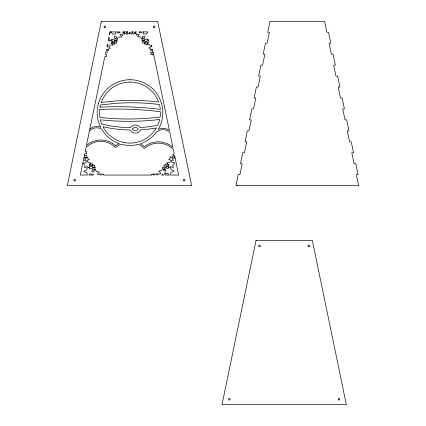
<?xml version="1.0" encoding="UTF-8"?>
<svg xmlns="http://www.w3.org/2000/svg" width="426" height="426" viewBox="0 0 426 426"><rect width="100%" height="100%" fill="white"/><g stroke="black" fill="none" stroke-linecap="round" stroke-linejoin="round"><path stroke-width="0.64" d="M89.822 129.11L104.775 56.919L105.366 56.397L106.532 56.727L106.058 55.614L106.729 54.608L105.291 54.422L105.648 52.68L106.207 52.19L107.373 52.52L106.899 51.408L107.57 50.401L106.367 50.513L106.292 49.592L107.373 49.357L108.598 50.582L108.779 48.862L110.318 48.079L108.715 47.217L110.158 45.034L113.044 45.06L112.602 44.512L113.135 44.043L114.301 44.373L113.822 43.26L114.37 42.446L114.551 43.74L115.462 42.941L116.623 43.271L116.149 42.158L116.82 41.152L115.59 41.231L116.17 40.726L117.331 41.056L116.857 39.943L118.774 37.014L121.655 37.041L119.914 34.628L121.421 34.304L122.645 35.528L122.821 33.808L124.365 33.026L122.784 32.323L122.715 31.891L124.951 31.891L123.684 32.126L124.53 32.994L124.264 34.171L125.35 33.633L126.394 34.25L126.213 33.052L126.735 32.589L127.539 33.068L127.587 34.277L128.498 33.478L129.658 33.808L130.66 33.313L131.57 34.112L131.618 32.903L132.028 32.658L133.008 33.217L133.077 34.426L133.972 33.611L135.143 33.92L134.648 32.818L135.244 31.891L136.411 31.891L134.792 32.861L136.331 33.643L136.512 35.363L137.736 34.139L139.238 34.463L137.497 36.876L140.383 36.849L142.3 39.778L141.821 40.891L142.987 40.561L143.562 41.066L142.332 40.987L143.008 41.993L142.529 43.106L143.695 42.776L144.606 43.574L144.723 42.323L145.245 43.101L144.718 44.325L146.001 43.963L146.581 44.778L149.462 44.751L150.543 46.386L150.415 47.206L148.834 47.909L150.378 48.697L150.554 50.417L151.778 49.192L152.62 49.373L152.79 50.348L151.587 50.236L152.258 51.242L152.023 52.286L150.591 52.462L151.262 53.468L150.788 54.581L151.949 54.251L152.859 55.05L152.907 53.841L153.472 53.506L169.378 130.292M237.564 185.97L237.633 185.635M110.371 31.891L109.36 34.762L109.956 31.891L115.787 31.891L115.877 33.995L112.65 34.144L111.037 31.891M161.651 103.72L161.646 103.742A32.69 32.69 0 0 1 162.37 118.103A1.166 1.166 0 0 1 162.301 118.556L162.258 118.79A32.823 32.823 0 0 1 159.734 126.527A1.171 1.171 0 0 1 159.441 127.156L158.174 129.467A10.709 10.709 0 0 1 169.378 130.297M174.948 157.183L174.266 157.524L174.138 158.728L173.286 157.87L172.775 157.977L172.439 158.877L173.473 160.261L171.742 160.192L171.311 160.794L172.093 162.546L174.942 162.993L172.802 164.926L173.254 167.769L170.613 166.406L170.948 169.537L174.165 171.161L170.879 172.636L170.501 175.049L178.648 175.049L174.639 155.698L174.245 156.48L174.857 156.757M101.186 102.528L112.043 101.308A223.559 223.559 0 0 1 151.438 101.281L158.621 102.032A30.539 30.539 0 0 0 137.779 83.049L135.766 82.612A30.699 30.699 0 0 0 129.962 82.053M157.732 119.717L159.713 119.493A30.464 30.464 0 0 1 157.7 125.335A136.474 136.474 0 0 1 140.058 127.518L138.993 126.229L137.124 125.308A6.566 6.566 0 0 0 133.503 125.329L131.581 126.32L130.542 127.688A131.639 131.639 0 0 1 101.713 124.051A30.209 30.209 0 0 1 100.355 119.866L114.381 120.973L126.591 121.335A270.18 270.18 0 0 0 157.732 119.706M358.633 185.635L235.956 185.635L238.225 174.681L239.902 174.681L242.17 163.722L240.493 163.722L242.761 152.769L244.439 152.769L246.707 141.81L245.03 141.81L247.298 130.857L248.981 130.857L251.249 119.898L249.572 119.898L251.841 108.944L253.518 108.944L255.786 97.985L254.109 97.985L256.377 87.032L258.055 87.032L260.323 76.073L258.646 76.073L260.914 65.119L262.592 65.119L264.865 54.161L263.183 54.161L265.451 43.207L267.134 43.207L269.402 32.248L267.725 32.248L269.988 21.3L324.596 21.3L326.864 32.248L328.542 32.248L330.81 43.207L329.133 43.207L331.401 54.161L333.079 54.161L335.347 65.119L333.67 65.119L335.938 76.073L337.616 76.073L339.889 87.032L338.207 87.032L340.48 97.985L342.158 97.985L344.426 108.944L342.749 108.944L345.017 119.898L346.695 119.898L348.963 130.857L347.286 130.857L349.554 141.81L351.232 141.81L353.5 152.769L351.823 152.769L354.091 163.722L355.769 163.722L358.042 174.681L356.36 174.681L358.697 185.97M112.389 143.328L115.67 145.809M171.295 147.598L172.807 148.898A0.666 0.666 0 0 0 173.265 149.084L174.09 153.051L173.808 154.228L172.668 154.633L173.701 155.261L173.712 155.666L173.244 156.182L172.051 155.991L172.652 157.04L171.401 157.806L170.049 156.731L170.065 158.461L168.627 159.415L170.278 159.936L170.501 160.735L169.612 162.482L166.747 162.785L167.471 163.509L166.8 164.25L165.602 164.058L166.071 165.373L165.272 164.287L164.803 165.405L163.611 165.618L164.495 166.651L163.659 167.386L162.466 167.194L163.067 168.243L162.801 168.148L161.497 170.72L158.632 171.023L160.671 173.057L160.485 173.93L159.175 174.367L157.822 173.297L157.806 175.049L156.23 174.687L156.044 173.488L155.234 174.388L154.036 174.191L154.526 175.049L153.546 174.932L153.36 173.739L152.545 174.633L151.352 174.442L151.704 175.049L103.507 175.049L103.859 174.436L102.661 174.633L101.851 173.733L101.665 174.932L100.057 175.049L100.073 173.542L98.715 174.612L97.261 174.122L99.263 171.923L96.398 171.619L94.828 168.488L95.429 167.439L94.237 167.631L93.72 167.067L94.934 167.29L94.38 166.209L94.982 165.16L93.784 165.352L92.974 164.457L92.49 165.789L92.027 164.889L92.628 163.84L91.436 164.031L90.823 163.355L91.148 163.03L88.283 162.727L87.394 160.98L87.618 160.181L89.268 159.659L87.825 158.706L87.847 156.976L86.489 158.051L85.306 157.652L86.718 157.673L86.164 156.598L86.766 155.549L85.573 155.74L84.758 154.846L84.572 156.038L84.21 156.204L84.636 154.148L84.667 154.436L85.519 153.578L86.702 153.823L86.153 152.748L86.75 151.699L85.557 151.89L85.189 151.486L86.217 146.501A0.666 0.666 0 0 0 87.128 146.539L90.355 144.201A20.613 20.613 0 0 1 112.065 144.702L115.616 147.609L116.08 147.21A20.411 20.411 0 0 1 120.893 144.142L123.599 144.803A32.962 32.962 0 0 0 130.031 145.436A32.653 32.653 0 0 0 138.503 144.323A20.235 20.235 0 0 1 143.86 148.099L144.297 148.525L146.342 146.917A21.012 21.012 0 0 1 171.295 147.604M156.315 127.954A30.496 30.496 0 0 1 130.031 143.109A30.725 30.725 0 0 1 124.222 142.534M156.337 127.96A137.523 137.523 0 0 1 140.34 129.839A3.381 3.381 0 0 1 139.898 130.92L138.833 132.033L136.996 132.869A6.587 6.587 0 0 1 133.748 132.88L131.639 131.868L130.393 130.031A133.647 133.647 0 0 1 102.97 126.746L103.806 128.226A29.458 29.458 0 0 0 104.727 129.68A30.475 30.475 0 0 0 124.222 142.556M89.859 129.057A10.575 10.575 0 0 1 100.525 127.097M100.509 127.108A32.727 32.727 0 0 1 97.73 106.356L98.321 103.848A1.156 1.156 0 0 1 98.438 103.422M98.507 103.438A32.823 32.823 0 0 1 129.999 79.721M129.962 79.71A33.052 33.052 0 0 1 136.214 80.312L138.461 80.823A32.887 32.887 0 0 1 161.252 102.565A1.171 1.171 0 0 1 161.678 103.593M115.664 145.804A21.577 21.577 0 0 1 119.051 143.567M119.04 143.583A32.727 32.727 0 0 1 102.788 130.99L101.612 129.11A9.234 9.234 0 0 0 90.743 130.063A0.671 0.671 0 0 1 89.678 129.792L86.457 145.346L89.827 142.966A21.934 21.934 0 0 1 112.395 143.322M101.255 102.581A30.464 30.464 0 0 1 129.983 82.101M99.636 109.535A30.39 30.39 0 0 0 99.86 117.459L103.646 117.837A265.276 265.276 0 0 0 148.78 118.21L160.171 117.081A30.464 30.464 0 0 0 160.495 111.75L156.661 111.298A346.333 346.333 0 0 0 99.636 109.519M109.173 37.76L109.147 40.848L108.241 40.177L108.795 37.509L109.173 37.76M143.945 40.151L143.924 40.603L144.286 40.145L144.558 41.327L145.692 41.743L145.165 42.057L145.83 42.115L146.656 41.072L146.949 42.371L148.147 42.813L148.376 42.525L147.46 39.794L148.951 40.348L147.194 38.947L143.945 40.151M147.055 43.511L147.029 44.219L148.072 42.904L147.055 43.511M143.36 31.891L143.274 33.83L146.501 33.979L147.998 31.891L143.36 31.891M87.282 166.651L86.947 169.782L83.73 171.406L87.016 172.881L87.351 175.049L80.306 175.049L84.076 156.843L84.55 157.082L84.678 158.286L85.019 157.945L85.456 159.122L84.423 160.506L86.153 160.437L86.579 161.039L85.802 162.791L82.953 163.238L85.094 165.171L84.641 168.014L87.282 166.651M164.681 168.728L164.548 169.931L163.696 169.074L163.254 169.165L163.978 170.778L166.065 171.108L164.926 168.605L164.681 168.728M167.817 165.592L167.69 166.795L166.523 166.002L166.215 166.326L166.491 167.503L165.4 166.981L164.66 167.69L168.025 168.51L169.607 166.917L168.19 167.642L168.717 165.139L167.817 165.592M90.541 163.637L90.434 164.329L89.332 164.83L90.413 165.373L90.541 166.577L91.393 165.719L92.245 165.895L91.686 166.151L92.761 166.694L92.895 167.897L93.305 167.482L92.751 168.153L89.87 168.755L88.288 167.162L89.705 167.887L89.109 165.07L90.541 163.637M99.993 107.032L99.977 107.15A348.388 348.388 0 0 1 156.539 108.918L160.341 109.376A30.283 30.283 0 0 0 159.409 104.492L152.029 103.694A220.849 220.849 0 0 0 115.292 103.39L100.445 104.998L99.993 107.032M93.177 174.287L93.054 175.049L88.832 175.049L89.987 173.771L93.177 174.287M101.335 21.3L67.303 185.635L191.652 185.635L157.62 21.3L101.335 21.3M107.325 44.586L106.851 46.881L107.315 46.951L108.129 46.045L107.703 44.687L107.325 44.586M256.037 240.365L221.999 404.7L346.354 404.7L312.317 240.365L256.037 240.365M133.146 31.891L132.342 32.472L132.656 32.28L131.591 31.891L133.146 31.891M168.787 164.825L167.796 164.553L167.663 163.701L168.787 164.825M112.544 41.418L112.272 42.595L111.351 42.935L112.166 40.076L109.514 41.061L111.958 39.112L115.212 40.316L115.228 40.768L114.866 40.31L114.599 41.492L113.465 41.908L114.104 42.291L113.289 42.366L112.544 41.418M115.574 38.1L115.047 39.373L114.109 36.881L114.615 36.194L116.319 36.668L117.043 38.984L116.325 39.048L115.574 38.1M127.667 31.891L127.065 32.238L125.856 31.891L127.667 31.891M142.838 36.503L142.108 38.819L142.832 38.883L143.578 37.93L144.105 39.208L145.042 36.716L144.536 36.029L142.838 36.503M151.72 45.039L151.347 46.232L151.842 46.785L151.72 45.039M129.973 32.53L129.541 33.532L129.184 32.695L129.632 32.025L129.973 32.53M94.907 169.468L93.917 171.683L92.176 171.96L91.75 171.22L92.969 168.85L93.342 170.176L94.199 169.319L94.907 169.468M165.112 172.77L164.729 173.441L165.112 172.77M139.259 31.891L139.105 32.158L141.075 32.893L142.433 31.891L139.259 31.891M132.912 128.285L132.784 128.455A1.129 1.129 0 0 0 132.784 129.685L134.328 130.601A4.782 4.782 0 0 0 134.983 130.713L135.708 130.713A4.739 4.739 0 0 0 136.586 130.537L137.902 129.685A1.129 1.129 0 0 0 137.902 128.466L136.363 127.544A4.782 4.782 0 0 0 135.708 127.427L134.983 127.427A4.739 4.739 0 0 0 134.099 127.608L132.912 128.285M157.045 131.826L156.433 132.071A32.946 32.946 0 0 1 140.308 143.775A21.561 21.561 0 0 1 144.366 146.72L145.974 145.543A22.354 22.354 0 0 1 172.865 147.167L169.798 132.31A0.682 0.682 0 0 1 169.553 132.172A9.383 9.383 0 0 0 157.045 131.82M162.641 174.564L161.694 175.049L163.477 175.049L162.641 174.564M120.052 32.323L118.077 33.058L116.5 31.891L119.802 31.891L120.052 32.323M152.945 52.025L152.652 52.105L152.812 52.803L153.371 53.01L152.945 52.025M167.908 173.526L164.819 174.026L164.984 175.049L169.282 175.049L167.908 173.526M112.176 43.633L111.66 43.324L112.192 43.995L112.176 43.633M228.986 399.934A0.82 0.82 0 0 0 230.216 399.221A0.82 0.82 0 0 0 228.986 398.512A0.82 0.82 0 0 0 228.986 399.934M338.548 399.934A0.82 0.82 0 0 0 339.778 399.221A0.82 0.82 0 0 0 338.548 398.512A0.82 0.82 0 0 0 338.548 399.934M259.061 246.516A0.82 0.82 0 0 0 260.345 245.893A0.82 0.82 0 0 0 259.168 245.094A0.82 0.82 0 0 0 259.061 246.516M308.365 246.516A0.82 0.82 0 0 0 309.649 245.893A0.82 0.82 0 0 0 308.467 245.094A0.82 0.82 0 0 0 308.365 246.516M153.669 27.45A0.82 0.82 0 0 0 154.947 26.833A0.82 0.82 0 0 0 153.77 26.034A0.82 0.82 0 0 0 153.669 27.45M104.413 27.482A0.82 0.82 0 0 0 105.648 26.774A0.82 0.82 0 0 0 104.413 26.061A0.82 0.82 0 0 0 104.413 27.482M183.846 180.869A0.82 0.82 0 0 0 185.081 180.161A0.82 0.82 0 0 0 183.846 179.447A0.82 0.82 0 0 0 183.846 180.869M74.284 180.869A0.82 0.82 0 0 0 75.519 180.161A0.82 0.82 0 0 0 74.284 179.447A0.82 0.82 0 0 0 74.284 180.869"/></g></svg>
